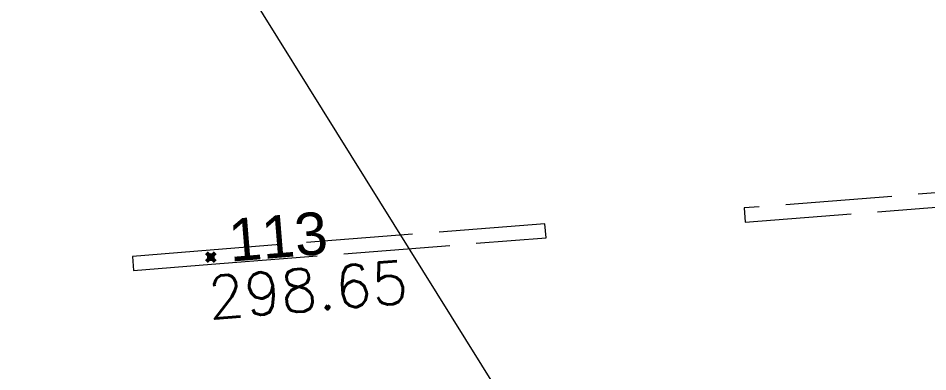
# Model space of a CAD drawing. Header units: metres. Extents: x 1851758 to 1852050, y 5187822 to 5188223.
# Drawn here: x 1851935.47 to 1851941.89, y 5187878.14 to 5187880.64 of the extents above; entities that cross this region are included whole.
import ezdxf
from ezdxf.enums import TextEntityAlignment as Align

# ---------------------------------------------------------------- set-up
doc = ezdxf.new("R2010")
doc.units = ezdxf.units.M
doc.header["$LTSCALE"] = 2.5
doc.header["$PDMODE"] = 35
doc.header["$PDSIZE"] = 0.03
doc.linetypes.add('L16', pattern=[0.375, 0.3, -0.075])
doc.layers.get('0').update_dxf_attribs({"linetype": 'CONTINUOUS', "lineweight": 30})
doc.layers.add('N', color=1, linetype='CONTINUOUS', plot=False)
for name, color, linetype, lineweight in [('P', 7, 'CONTINUOUS', 50), ('PRO_PAR_TXT', 157, 'CONTINUOUS', 20), ('SIH', 252, 'L16', 18), ('Z', 7, 'CONTINUOUS', 9)]:
    doc.layers.add(name, color=color, linetype=linetype, lineweight=lineweight)
doc.styles.add('SIMPLEX', font='SIMPLEX.SHX', dxfattribs={"oblique": 27})
doc.styles.get("Standard").update_dxf_attribs({"font": 'arial.ttf'})

# ---------------------------------------------------------------- blocks, each defined once
blk = doc.blocks.new('TCPOINT')
blk.add_point((0, 0))
at = {"layer": 'N'}
blk.add_attdef('MAT', (0.2, 0.2), '', height=0.34, dxfattribs=at)
at = {"layer": 'Z', "style": 'SIMPLEX'}
blk.add_attdef('ALT', (0.2, -0.54), '', height=0.34, dxfattribs=at)
blk = doc.blocks.new('*U115')
at = {"layer": 'PRO_PAR_TXT', "color": 157}
blk.add_lwpolyline([(-2.6905, 5.213), (0, 0)], dxfattribs=at)

msp = doc.modelspace()

# ---------------------------------------------------------------- linework, layer by layer
at = {"layer": 'SIH'}
for points in [[(1851940.5978, 5187879.1998), (1851943.5088, 5187879.4289), (1851943.5009, 5187879.5286), (1851940.5899, 5187879.2995)], [(1851936.2813, 5187878.8588), (1851936.8299, 5187878.9032), (1851939.1921, 5187879.0891), (1851939.1843, 5187879.1888), (1851936.8219, 5187879.0028), (1851936.2733, 5187878.9584)]]:
    msp.add_lwpolyline(points, close=True, dxfattribs=at)

# ---------------------------------------------------------------- block references
at = {"layer": 'P'}
ref = msp.add_blockref('TCPOINT', (1851936.8259, 5187878.953, 298.65), dxfattribs=dict(at, rotation=301.9002445867005))
ref.add_attrib('MAT', '113', (1851936.9637, 5187878.9209, 298.65), dxfattribs={"layer": 'N', "height": 0.3, "rotation": 4.64079})
ref.add_attrib('ALT', '298.65', dxfattribs={"layer": 'Z', "height": 0.3, "rotation": 4.64079, "style": 'SIMPLEX'}).set_placement((1851936.7939, 5187878.8153, 298.65), align=Align.TOP_LEFT)
at = {"layer": 'PRO_PAR_TXT', "xscale": 2.5, "yscale": 2.5, "zscale": 2.5, "rotation": 184.6407949729945}
msp.add_blockref('*U115', (1851935.4665, 5187883.4418), dxfattribs=at)

doc.saveas('drawing.dxf')
